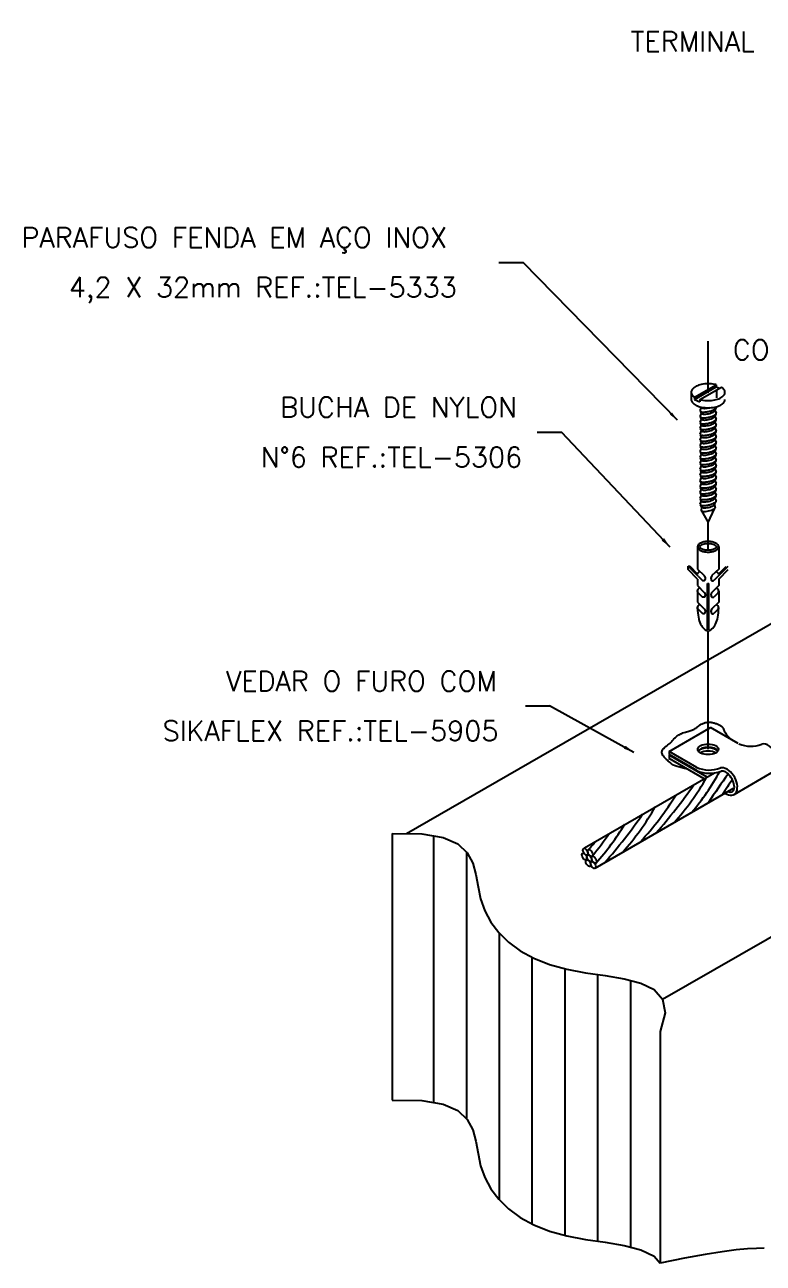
# Model space of a CAD drawing. Header units: millimetres. Extents: x -5924.4 to -5902.9, y -4629.6 to -4614.1.
# Drawn here: x -5924.43 to -5917.03, y -4626.52 to -4614.09 of the extents above; entities that cross this region are included whole.
import ezdxf

# ---------------------------------------------------------------- set-up
doc = ezdxf.new("R2010")
doc.units = ezdxf.units.MM
doc.header["$LTSCALE"] = 10
doc.linetypes.add('DASHDOT', pattern=[1, 0.5, -0.25, 0, -0.25])
doc.layers.add('Termotécnica', color=7, linetype='Continuous')
doc.styles.add('r80', font='romans.shx')

msp = doc.modelspace()

# ---------------------------------------------------------------- linework, layer by layer
at = {"layer": 'Termotécnica', "color": 2}
for p, q in [((-5919.68, -4616.476), (-5919.436, -4616.476)), ((-5917.887, -4618.061), (-5919.436, -4616.476)), ((-5918.036, -4623.871), (-5906.805, -4617.396)), ((-5917.715, -4617.83), (-5917.498, -4617.705)), ((-5917.715, -4617.851), (-5917.498, -4617.726)), ((-5917.662, -4617.854), (-5917.445, -4617.729)), ((-5917.498, -4617.705), (-5917.498, -4617.726)), ((-5917.498, -4617.726), (-5917.465, -4617.74)), ((-5917.749, -4617.779), (-5917.749, -4617.852)), ((-5917.715, -4617.83), (-5917.715, -4617.851)), ((-5917.715, -4617.851), (-5917.662, -4617.875)), ((-5917.662, -4617.854), (-5917.662, -4617.875)), ((-5917.497, -4617.764), (-5917.497, -4617.836)), ((-5917.648, -4617.931), (-5917.663, -4617.966)), ((-5917.648, -4617.99), (-5917.663, -4618.025)), ((-5917.659, -4617.971), (-5917.648, -4617.99)), ((-5917.501, -4617.94), (-5917.513, -4617.961)), ((-5917.513, -4617.961), (-5917.498, -4617.99)), ((-5917.501, -4617.998), (-5917.513, -4618.02)), ((-5917.666, -4620.515), (-5913.395, -4618.053)), ((-5917.648, -4618.049), (-5917.663, -4618.083)), ((-5917.648, -4618.107), (-5917.663, -4618.142)), ((-5917.659, -4618.03), (-5917.648, -4618.049)), ((-5917.659, -4618.089), (-5917.648, -4618.107)), ((-5917.513, -4618.02), (-5917.498, -4618.048)), ((-5917.501, -4618.057), (-5917.513, -4618.079)), ((-5917.513, -4618.079), (-5917.498, -4618.107)), ((-5917.501, -4618.116), (-5917.513, -4618.137)), ((-5919.295, -4618.181), (-5919.051, -4618.181)), ((-5917.962, -4619.334), (-5919.051, -4618.181)), ((-5917.648, -4618.166), (-5917.663, -4618.201)), ((-5917.648, -4618.224), (-5917.663, -4618.259)), ((-5917.659, -4618.147), (-5917.648, -4618.166)), ((-5917.659, -4618.206), (-5917.648, -4618.224)), ((-5917.513, -4618.137), (-5917.498, -4618.166)), ((-5917.501, -4618.174), (-5917.513, -4618.196)), ((-5917.513, -4618.196), (-5917.498, -4618.224)), ((-5917.501, -4618.233), (-5917.513, -4618.254)), ((-5917.648, -4618.283), (-5917.663, -4618.318)), ((-5917.648, -4618.342), (-5917.663, -4618.376)), ((-5917.659, -4618.265), (-5917.648, -4618.283)), ((-5917.659, -4618.323), (-5917.648, -4618.342)), ((-5917.513, -4618.254), (-5917.498, -4618.283)), ((-5917.501, -4618.291), (-5917.513, -4618.313)), ((-5917.513, -4618.313), (-5917.498, -4618.342)), ((-5917.501, -4618.35), (-5917.513, -4618.372)), ((-5917.513, -4618.372), (-5917.498, -4618.4)), ((-5917.648, -4618.4), (-5917.663, -4618.435)), ((-5917.648, -4618.459), (-5917.663, -4618.494)), ((-5917.659, -4618.382), (-5917.648, -4618.4)), ((-5917.659, -4618.441), (-5917.648, -4618.459)), ((-5917.501, -4618.409), (-5917.513, -4618.43)), ((-5917.513, -4618.43), (-5917.498, -4618.459)), ((-5917.501, -4618.467), (-5917.513, -4618.489)), ((-5917.513, -4618.489), (-5917.498, -4618.517)), ((-5917.648, -4618.518), (-5917.663, -4618.552)), ((-5917.648, -4618.576), (-5917.663, -4618.611)), ((-5917.659, -4618.499), (-5917.648, -4618.518)), ((-5917.659, -4618.558), (-5917.648, -4618.576)), ((-5917.659, -4618.616), (-5917.648, -4618.635)), ((-5917.501, -4618.526), (-5917.513, -4618.548)), ((-5917.513, -4618.548), (-5917.498, -4618.576)), ((-5917.501, -4618.585), (-5917.513, -4618.606)), ((-5917.513, -4618.606), (-5917.498, -4618.635)), ((-5917.648, -4618.635), (-5917.663, -4618.67)), ((-5917.648, -4618.694), (-5917.663, -4618.728)), ((-5917.659, -4618.675), (-5917.648, -4618.694)), ((-5917.659, -4618.734), (-5917.648, -4618.752)), ((-5917.501, -4618.643), (-5917.513, -4618.665)), ((-5917.513, -4618.665), (-5917.498, -4618.693)), ((-5917.501, -4618.702), (-5917.513, -4618.724)), ((-5917.513, -4618.724), (-5917.498, -4618.752)), ((-5917.648, -4618.752), (-5917.663, -4618.787)), ((-5917.648, -4618.811), (-5917.663, -4618.846)), ((-5917.648, -4618.869), (-5917.663, -4618.904)), ((-5917.659, -4618.792), (-5917.648, -4618.811)), ((-5917.659, -4618.851), (-5917.648, -4618.869)), ((-5917.501, -4618.761), (-5917.513, -4618.782)), ((-5917.513, -4618.782), (-5917.498, -4618.811)), ((-5917.501, -4618.819), (-5917.513, -4618.841)), ((-5917.513, -4618.841), (-5917.498, -4618.869)), ((-5917.66, -4618.909), (-5917.648, -4618.93)), ((-5917.645, -4618.934), (-5917.65, -4618.965)), ((-5917.645, -4618.971), (-5917.58, -4619.087)), ((-5917.58, -4619.087), (-5917.517, -4618.948)), ((-5917.517, -4618.91), (-5917.509, -4618.935)), ((-5917.513, -4618.901), (-5917.503, -4618.88)), ((-5917.686, -4619.33), (-5917.686, -4619.554)), ((-5917.474, -4619.33), (-5917.474, -4619.554)), ((-5917.78, -4619.56), (-5917.78, -4619.526)), ((-5917.681, -4619.626), (-5917.78, -4619.526)), ((-5917.686, -4619.654), (-5917.78, -4619.56)), ((-5917.686, -4619.604), (-5917.761, -4619.529)), ((-5917.686, -4619.554), (-5917.62, -4619.62)), ((-5917.474, -4619.554), (-5917.541, -4619.62)), ((-5917.48, -4619.626), (-5917.38, -4619.526)), ((-5917.475, -4619.604), (-5917.399, -4619.529)), ((-5917.474, -4619.654), (-5917.38, -4619.56)), ((-5917.686, -4619.654), (-5917.686, -4619.72)), ((-5917.686, -4619.72), (-5917.618, -4619.789)), ((-5917.681, -4619.626), (-5917.637, -4619.669)), ((-5917.586, -4620.171), (-5917.586, -4619.7)), ((-5917.586, -4619.7), (-5917.574, -4619.7)), ((-5917.574, -4620.171), (-5917.574, -4619.7)), ((-5917.474, -4619.72), (-5917.543, -4619.789)), ((-5917.48, -4619.626), (-5917.523, -4619.669)), ((-5917.474, -4619.654), (-5917.474, -4619.72)), ((-5917.686, -4619.775), (-5917.686, -4619.885)), ((-5917.681, -4619.791), (-5917.637, -4619.835)), ((-5917.48, -4619.791), (-5917.523, -4619.835)), ((-5917.474, -4619.775), (-5917.474, -4619.885)), ((-5917.686, -4619.885), (-5917.618, -4619.954)), ((-5917.681, -4619.957), (-5917.637, -4620)), ((-5917.474, -4619.885), (-5917.543, -4619.954)), ((-5917.48, -4619.957), (-5917.523, -4620)), ((-5920.605, -4622.209), (-5917.666, -4620.515)), ((-5919.412, -4620.928), (-5919.169, -4620.928)), ((-5918.324, -4621.394), (-5919.169, -4620.928)), ((-5917.97, -4621.384), (-5917.555, -4621.145)), ((-5917.279, -4621.305), (-5917.555, -4621.145)), ((-5917.693, -4621.544), (-5917.97, -4621.384)), ((-5917.97, -4621.384), (-5917.97, -4621.416)), ((-5917.694, -4621.576), (-5917.97, -4621.416)), ((-5917.97, -4621.423), (-5917.965, -4621.42)), ((-5917.59, -4621.642), (-5917.97, -4621.423)), ((-5917.97, -4621.423), (-5917.97, -4621.455)), ((-5917.618, -4621.658), (-5917.97, -4621.455)), ((-5918.82, -4622.351), (-5917.516, -4621.599)), ((-5917.32, -4621.817), (-5916.906, -4621.577)), ((-5918.713, -4622.555), (-5917.318, -4621.749)), ((-5920.747, -4622.207), (-5920.747, -4624.883)), ((-5918.06, -4624.193), (-5918.06, -4626.52))]:
    msp.add_line(p, q, dxfattribs=at)
at = {"layer": 'Termotécnica', "color": 1, "linetype": 'DASHDOT'}
for p, q in [((-5917.58, -4617.787), (-5917.58, -4617.268)), ((-5917.58, -4619.362), (-5917.58, -4619.087)), ((-5917.58, -4620.649), (-5917.58, -4620.177)), ((-5917.58, -4621.363), (-5917.58, -4620.393))]:
    msp.add_line(p, q, dxfattribs=at)
at = {"layer": 'Termotécnica', "color": 1}
for p, q in [((-5920.333, -4622.231), (-5920.333, -4624.907)), ((-5920.004, -4622.391), (-5920.004, -4625.067)), ((-5919.675, -4623.204), (-5919.675, -4625.88)), ((-5919.346, -4623.449), (-5919.346, -4626.125)), ((-5919.017, -4623.565), (-5919.017, -4626.241)), ((-5918.688, -4623.622), (-5918.688, -4626.299)), ((-5918.358, -4623.682), (-5918.358, -4626.358))]:
    msp.add_line(p, q, dxfattribs=at)
at = {"layer": 'Termotécnica', "color": 2}
for points in [[(-5917.498, -4617.705, 0.016409), (-5917.511, -4617.702, 0.051099), (-5917.58, -4617.695, 0.051099), (-5917.648, -4617.702, 0.064948), (-5917.7, -4617.72, 0.104203), (-5917.739, -4617.751, 0.174705), (-5917.749, -4617.779, 0.174705), (-5917.739, -4617.808, 0.06738), (-5917.715, -4617.83, 0.064948)], [(-5917.411, -4617.779, 0.174705), (-5917.421, -4617.751, 0.06738), (-5917.445, -4617.729, 0.064948)], [(-5917.749, -4617.852, 0.174705), (-5917.739, -4617.88, 0.104203), (-5917.7, -4617.912, 0.064948), (-5917.648, -4617.929, 0.051099), (-5917.58, -4617.936, 0.051099), (-5917.511, -4617.929, 0.064948), (-5917.46, -4617.912, 0.104203), (-5917.421, -4617.88, 0.174705), (-5917.411, -4617.852, 0.174705)], [(-5917.662, -4617.854, 0.016409), (-5917.648, -4617.857, 0.051099), (-5917.58, -4617.864, 0.051099), (-5917.511, -4617.857, 0.064948), (-5917.46, -4617.839, 0.104203), (-5917.421, -4617.808, 0.174705), (-5917.411, -4617.779, 0.174705)], [(-5917.686, -4619.604, -0.122515), (-5917.68, -4619.592, -0.074458), (-5917.663, -4619.577, -0.064948)], [(-5917.475, -4619.604, 0.122515), (-5917.481, -4619.592, 0.074458), (-5917.498, -4619.577, 0.064948)], [(-5917.686, -4619.775, -0.174705), (-5917.68, -4619.757, -0.074458), (-5917.663, -4619.742, -0.064948)], [(-5917.68, -4619.793, -0.174705), (-5917.686, -4619.775, -0.174705)], [(-5917.681, -4619.791, -0.021127), (-5917.682, -4619.79, -0.170198)], [(-5917.474, -4619.775, 0.174705), (-5917.481, -4619.757, 0.074458), (-5917.498, -4619.742, 0.064948)], [(-5917.481, -4619.793, 0.174705), (-5917.474, -4619.775, 0.174705)], [(-5917.48, -4619.791, 0.021127), (-5917.479, -4619.79, 0.170198)], [(-5917.686, -4619.941, -0.174705), (-5917.68, -4619.923, -0.074458), (-5917.663, -4619.908, -0.064948)], [(-5917.686, -4619.937, 0.005298), (-5917.686, -4619.947, 0.048405), (-5917.677, -4620.038, 0.062165), (-5917.655, -4620.106, 0.102796), (-5917.616, -4620.158, 0.153617), (-5917.586, -4620.171, 0.181773)], [(-5917.682, -4619.955, -0.138405), (-5917.686, -4619.941, -0.174705)], [(-5917.681, -4619.957, -0.021127), (-5917.682, -4619.955, -0.170198)], [(-5917.574, -4620.171, 0.153617), (-5917.545, -4620.158, 0.102796), (-5917.505, -4620.106, 0.062165), (-5917.483, -4620.038, 0.048405), (-5917.474, -4619.947, 0.005298), (-5917.475, -4619.937, 0.062165)], [(-5917.474, -4619.941, 0.174705), (-5917.481, -4619.923, 0.074458), (-5917.498, -4619.908, 0.064948)], [(-5917.481, -4619.958, 0.174705), (-5917.474, -4619.941, 0.174705)], [(-5917.48, -4619.957, 0.021127), (-5917.479, -4619.955, 0.170198)]]:
    msp.add_lwpolyline(points, format="xyb", dxfattribs=at)
at = {"layer": 'Termotécnica', "color": 1}
for points in [[(-5917.663, -4617.966, 0.24548), (-5917.657, -4617.972, 0.082009), (-5917.635, -4617.978, 0.04047), (-5917.61, -4617.977, 0.029714), (-5917.575, -4617.972, 0.029714), (-5917.542, -4617.963, 0.04047), (-5917.519, -4617.953, 0.082009), (-5917.5, -4617.939, 0.24548), (-5917.498, -4617.931, 0.24548)], [(-5917.663, -4618.025, 0.24548), (-5917.657, -4618.031, 0.082009), (-5917.635, -4618.036, 0.04047), (-5917.61, -4618.036, 0.029714), (-5917.575, -4618.031, 0.029714), (-5917.542, -4618.022, 0.04047), (-5917.519, -4618.012, 0.082009), (-5917.5, -4617.998, 0.24548), (-5917.498, -4617.99, 0.24548)], [(-5917.648, -4617.931, 0.24548), (-5917.643, -4617.936, 0.082009), (-5917.625, -4617.941, 0.04047), (-5917.604, -4617.941, 0.029714), (-5917.576, -4617.936, 0.013189), (-5917.564, -4617.933, 0.04047)], [(-5917.648, -4617.99, 0.24548), (-5917.643, -4617.995, 0.082009), (-5917.625, -4617.999, 0.04047), (-5917.604, -4617.999, 0.029714), (-5917.576, -4617.995, 0.029714), (-5917.549, -4617.987, 0.04047), (-5917.53, -4617.979, 0.082009), (-5917.515, -4617.968, 0.24548), (-5917.513, -4617.961, 0.24548)], [(-5917.663, -4618.083, 0.24548), (-5917.657, -4618.09, 0.082009), (-5917.635, -4618.095, 0.04047), (-5917.61, -4618.095, 0.029714), (-5917.575, -4618.09, 0.029714), (-5917.542, -4618.08, 0.04047), (-5917.519, -4618.07, 0.082009), (-5917.5, -4618.056, 0.24548), (-5917.498, -4618.048, 0.24548)], [(-5917.663, -4618.142, 0.24548), (-5917.657, -4618.148, 0.082009), (-5917.635, -4618.154, 0.04047), (-5917.61, -4618.153, 0.029714), (-5917.575, -4618.148, 0.029714), (-5917.542, -4618.139, 0.04047), (-5917.519, -4618.129, 0.082009), (-5917.5, -4618.115, 0.24548), (-5917.498, -4618.107, 0.24548)], [(-5917.648, -4618.049, 0.24548), (-5917.643, -4618.054, 0.082009), (-5917.625, -4618.058, 0.04047), (-5917.604, -4618.058, 0.029714), (-5917.576, -4618.054, 0.029714), (-5917.549, -4618.046, 0.04047), (-5917.53, -4618.038, 0.082009), (-5917.515, -4618.026, 0.24548), (-5917.513, -4618.02, 0.24548)], [(-5917.648, -4618.107, 0.24548), (-5917.643, -4618.112, 0.082009), (-5917.625, -4618.117, 0.04047), (-5917.604, -4618.116, 0.029714), (-5917.576, -4618.112, 0.029714), (-5917.549, -4618.105, 0.04047), (-5917.53, -4618.096, 0.082009), (-5917.515, -4618.085, 0.24548), (-5917.513, -4618.079, 0.24548)], [(-5917.663, -4618.201, 0.24548), (-5917.657, -4618.207, 0.082009), (-5917.635, -4618.212, 0.04047), (-5917.61, -4618.212, 0.029714), (-5917.575, -4618.207, 0.029714), (-5917.542, -4618.198, 0.04047), (-5917.519, -4618.188, 0.082009), (-5917.5, -4618.173, 0.24548), (-5917.498, -4618.166, 0.24548)], [(-5917.663, -4618.259, 0.24548), (-5917.657, -4618.265, 0.082009), (-5917.635, -4618.271, 0.04047), (-5917.61, -4618.271, 0.029714), (-5917.575, -4618.265, 0.029714), (-5917.542, -4618.256, 0.04047), (-5917.519, -4618.246, 0.082009), (-5917.5, -4618.232, 0.24548), (-5917.498, -4618.224, 0.24548)], [(-5917.648, -4618.166, 0.24548), (-5917.643, -4618.171, 0.082009), (-5917.625, -4618.175, 0.04047), (-5917.604, -4618.175, 0.029714), (-5917.576, -4618.171, 0.029714), (-5917.549, -4618.163, 0.04047), (-5917.53, -4618.155, 0.082009), (-5917.515, -4618.144, 0.24548), (-5917.513, -4618.137, 0.24548)], [(-5917.648, -4618.224, 0.24548), (-5917.643, -4618.23, 0.082009), (-5917.625, -4618.234, 0.04047), (-5917.604, -4618.234, 0.029714), (-5917.576, -4618.23, 0.029714), (-5917.549, -4618.222, 0.04047), (-5917.53, -4618.214, 0.082009), (-5917.515, -4618.202, 0.24548), (-5917.513, -4618.196, 0.24548)], [(-5917.663, -4618.318, 0.24548), (-5917.657, -4618.324, 0.082009), (-5917.635, -4618.329, 0.04047), (-5917.61, -4618.329, 0.029714), (-5917.575, -4618.324, 0.029714), (-5917.542, -4618.315, 0.04047), (-5917.519, -4618.305, 0.082009), (-5917.5, -4618.291, 0.24548), (-5917.498, -4618.283, 0.24548)], [(-5917.663, -4618.376, 0.24548), (-5917.657, -4618.383, 0.082009), (-5917.635, -4618.388, 0.04047), (-5917.61, -4618.388, 0.029714), (-5917.575, -4618.383, 0.029714), (-5917.542, -4618.374, 0.04047), (-5917.519, -4618.363, 0.082009), (-5917.5, -4618.349, 0.24548), (-5917.498, -4618.342, 0.24548)], [(-5917.648, -4618.283, 0.24548), (-5917.643, -4618.288, 0.082009), (-5917.625, -4618.293, 0.04047), (-5917.604, -4618.292, 0.029714), (-5917.576, -4618.288, 0.029714), (-5917.549, -4618.281, 0.04047), (-5917.53, -4618.272, 0.082009), (-5917.515, -4618.261, 0.24548), (-5917.513, -4618.254, 0.24548)], [(-5917.648, -4618.342, 0.24548), (-5917.643, -4618.347, 0.082009), (-5917.625, -4618.351, 0.04047), (-5917.604, -4618.351, 0.029714), (-5917.576, -4618.347, 0.029714), (-5917.549, -4618.339, 0.04047), (-5917.53, -4618.331, 0.082009), (-5917.515, -4618.32, 0.24548), (-5917.513, -4618.313, 0.24548)], [(-5917.648, -4618.4, 0.24548), (-5917.643, -4618.405, 0.082009), (-5917.625, -4618.41, 0.04047), (-5917.604, -4618.41, 0.029714), (-5917.576, -4618.405, 0.029714), (-5917.549, -4618.398, 0.04047), (-5917.53, -4618.39, 0.082009), (-5917.515, -4618.378, 0.24548), (-5917.513, -4618.372, 0.24548)], [(-5917.663, -4618.435, 0.24548), (-5917.657, -4618.441, 0.082009), (-5917.635, -4618.447, 0.04047), (-5917.61, -4618.447, 0.029714), (-5917.575, -4618.441, 0.029714), (-5917.542, -4618.432, 0.04047), (-5917.519, -4618.422, 0.082009), (-5917.5, -4618.408, 0.24548), (-5917.498, -4618.4, 0.24548)], [(-5917.663, -4618.494, 0.24548), (-5917.657, -4618.5, 0.082009), (-5917.635, -4618.505, 0.04047), (-5917.61, -4618.505, 0.029714), (-5917.575, -4618.5, 0.029714), (-5917.542, -4618.491, 0.04047), (-5917.519, -4618.481, 0.082009), (-5917.5, -4618.467, 0.24548), (-5917.498, -4618.459, 0.24548)], [(-5917.648, -4618.459, 0.24548), (-5917.643, -4618.464, 0.082009), (-5917.625, -4618.469, 0.04047), (-5917.604, -4618.468, 0.029714), (-5917.576, -4618.464, 0.029714), (-5917.549, -4618.457, 0.04047), (-5917.53, -4618.448, 0.082009), (-5917.515, -4618.437, 0.24548), (-5917.513, -4618.43, 0.24548)], [(-5917.648, -4618.518, 0.24548), (-5917.643, -4618.523, 0.082009), (-5917.625, -4618.527, 0.04047), (-5917.604, -4618.527, 0.029714), (-5917.576, -4618.523, 0.029714), (-5917.549, -4618.515, 0.04047), (-5917.53, -4618.507, 0.082009), (-5917.515, -4618.495, 0.24548), (-5917.513, -4618.489, 0.24548)], [(-5917.663, -4618.552, 0.24548), (-5917.657, -4618.559, 0.082009), (-5917.635, -4618.564, 0.04047), (-5917.61, -4618.564, 0.029714), (-5917.575, -4618.559, 0.029714), (-5917.542, -4618.549, 0.04047), (-5917.519, -4618.539, 0.082009), (-5917.5, -4618.525, 0.24548), (-5917.498, -4618.517, 0.24548)], [(-5917.663, -4618.611, 0.24548), (-5917.657, -4618.617, 0.082009), (-5917.635, -4618.623, 0.04047), (-5917.61, -4618.622, 0.029714), (-5917.575, -4618.617, 0.029714), (-5917.542, -4618.608, 0.04047), (-5917.519, -4618.598, 0.082009), (-5917.5, -4618.584, 0.24548), (-5917.498, -4618.576, 0.24548)], [(-5917.648, -4618.576, 0.24548), (-5917.643, -4618.581, 0.082009), (-5917.625, -4618.586, 0.04047), (-5917.604, -4618.586, 0.029714), (-5917.576, -4618.581, 0.029714), (-5917.549, -4618.574, 0.04047), (-5917.53, -4618.566, 0.082009), (-5917.515, -4618.554, 0.24548), (-5917.513, -4618.548, 0.24548)], [(-5917.648, -4618.635, 0.24548), (-5917.643, -4618.64, 0.082009), (-5917.625, -4618.644, 0.04047), (-5917.604, -4618.644, 0.029714), (-5917.576, -4618.64, 0.029714), (-5917.549, -4618.632, 0.04047), (-5917.53, -4618.624, 0.082009), (-5917.515, -4618.613, 0.24548), (-5917.513, -4618.606, 0.24548)], [(-5917.663, -4618.67, 0.24548), (-5917.657, -4618.676, 0.082009), (-5917.635, -4618.681, 0.04047), (-5917.61, -4618.681, 0.029714), (-5917.575, -4618.676, 0.029714), (-5917.542, -4618.667, 0.04047), (-5917.519, -4618.657, 0.082009), (-5917.5, -4618.643, 0.24548), (-5917.498, -4618.635, 0.24548)], [(-5917.663, -4618.728, 0.24548), (-5917.657, -4618.735, 0.082009), (-5917.635, -4618.74, 0.04047), (-5917.61, -4618.74, 0.029714), (-5917.575, -4618.735, 0.029714), (-5917.542, -4618.725, 0.04047), (-5917.519, -4618.715, 0.082009), (-5917.5, -4618.701, 0.24548), (-5917.498, -4618.693, 0.24548)], [(-5917.648, -4618.694, 0.24548), (-5917.643, -4618.699, 0.082009), (-5917.625, -4618.703, 0.04047), (-5917.604, -4618.703, 0.029714), (-5917.576, -4618.699, 0.029714), (-5917.549, -4618.691, 0.04047), (-5917.53, -4618.683, 0.082009), (-5917.515, -4618.671, 0.24548), (-5917.513, -4618.665, 0.24548)], [(-5917.648, -4618.752, 0.24548), (-5917.643, -4618.757, 0.082009), (-5917.625, -4618.762, 0.04047), (-5917.604, -4618.762, 0.029714), (-5917.576, -4618.757, 0.029714), (-5917.549, -4618.75, 0.04047), (-5917.53, -4618.741, 0.082009), (-5917.515, -4618.73, 0.24548), (-5917.513, -4618.724, 0.24548)], [(-5917.663, -4618.787, 0.24548), (-5917.657, -4618.793, 0.082009), (-5917.635, -4618.799, 0.04047), (-5917.61, -4618.798, 0.029714), (-5917.575, -4618.793, 0.029714), (-5917.542, -4618.784, 0.04047), (-5917.519, -4618.774, 0.082009), (-5917.5, -4618.76, 0.24548), (-5917.498, -4618.752, 0.24548)], [(-5917.663, -4618.846, 0.24548), (-5917.657, -4618.852, 0.082009), (-5917.635, -4618.857, 0.04047), (-5917.61, -4618.857, 0.029714), (-5917.575, -4618.852, 0.029714), (-5917.542, -4618.843, 0.04047), (-5917.519, -4618.833, 0.082009), (-5917.5, -4618.818, 0.24548), (-5917.498, -4618.811, 0.24548)], [(-5917.663, -4618.904, 0.24548), (-5917.657, -4618.91, 0.082009), (-5917.635, -4618.916, 0.04047), (-5917.61, -4618.916, 0.029714), (-5917.575, -4618.91, 0.029714), (-5917.542, -4618.901, 0.04047), (-5917.519, -4618.891, 0.082009), (-5917.5, -4618.877, 0.24548), (-5917.498, -4618.869, 0.24548)], [(-5917.648, -4618.811, 0.24548), (-5917.643, -4618.816, 0.082009), (-5917.625, -4618.82, 0.04047), (-5917.604, -4618.82, 0.029714), (-5917.576, -4618.816, 0.029714), (-5917.549, -4618.808, 0.04047), (-5917.53, -4618.8, 0.082009), (-5917.515, -4618.789, 0.24548), (-5917.513, -4618.782, 0.24548)], [(-5917.648, -4618.869, 0.24548), (-5917.643, -4618.875, 0.082009), (-5917.625, -4618.879, 0.04047), (-5917.604, -4618.879, 0.029714), (-5917.576, -4618.875, 0.029714), (-5917.549, -4618.867, 0.04047), (-5917.53, -4618.859, 0.082009), (-5917.515, -4618.847, 0.24548), (-5917.513, -4618.841, 0.24548)], [(-5917.65, -4618.965, 0.24548), (-5917.646, -4618.971, 0.082009), (-5917.626, -4618.975, 0.04047), (-5917.605, -4618.975, 0.029714), (-5917.575, -4618.971, 0.029714), (-5917.547, -4618.963, 0.04047), (-5917.527, -4618.954, 0.082009), (-5917.511, -4618.942, 0.24548), (-5917.509, -4618.935, 0.24548)], [(-5917.648, -4618.93, 0.24548), (-5917.643, -4618.935, 0.082009), (-5917.625, -4618.939, 0.04047), (-5917.604, -4618.939, 0.029714), (-5917.576, -4618.935, 0.029714), (-5917.549, -4618.927, 0.04047), (-5917.53, -4618.919, 0.082009), (-5917.515, -4618.907, 0.24548), (-5917.513, -4618.901, 0.24548)]]:
    msp.add_lwpolyline(points, format="xyb", dxfattribs=at)
at = {"layer": 'Termotécnica', "color": 2}
for points in [[(-5917.474, -4619.33, 0.174705), (-5917.481, -4619.312, 0.104203), (-5917.505, -4619.293, 0.064948), (-5917.538, -4619.282, 0.051099), (-5917.58, -4619.278, 0.051099), (-5917.623, -4619.282, 0.064948), (-5917.655, -4619.293, 0.104203), (-5917.68, -4619.312, 0.174705), (-5917.686, -4619.33, 0.174705), (-5917.68, -4619.348, 0.104203), (-5917.655, -4619.368, 0.064948), (-5917.623, -4619.379, 0.051099), (-5917.58, -4619.383, 0.051099), (-5917.538, -4619.379, 0.064948), (-5917.505, -4619.368, 0.104203), (-5917.481, -4619.348, 0.174705)], [(-5917.496, -4619.33, 0.174705), (-5917.497, -4619.326, 0.104203), (-5917.515, -4619.312, 0.064948), (-5917.542, -4619.303, 0.051099), (-5917.58, -4619.299, 0.051099), (-5917.619, -4619.303, 0.064948), (-5917.646, -4619.312, 0.104203), (-5917.663, -4619.326, 0.174705), (-5917.665, -4619.33, 0.174705), (-5917.663, -4619.335, 0.104203), (-5917.646, -4619.349, 0.064948), (-5917.619, -4619.358, 0.051099), (-5917.58, -4619.362, 0.051099), (-5917.542, -4619.358, 0.064948), (-5917.515, -4619.349, 0.104203), (-5917.497, -4619.335, 0.174705)]]:
    msp.add_lwpolyline(points, format="xyb", close=True, dxfattribs=at)
for points in [[(-5917.78, -4619.526), (-5917.775, -4619.524), (-5917.768, -4619.525), (-5917.761, -4619.529)], [(-5917.62, -4619.62), (-5917.618, -4619.623), (-5917.617, -4619.624), (-5917.616, -4619.626), (-5917.615, -4619.628), (-5917.614, -4619.629), (-5917.614, -4619.63), (-5917.613, -4619.632), (-5917.613, -4619.633), (-5917.612, -4619.634), (-5917.612, -4619.635), (-5917.612, -4619.635), (-5917.611, -4619.636), (-5917.611, -4619.637), (-5917.611, -4619.638), (-5917.611, -4619.639), (-5917.611, -4619.639), (-5917.61, -4619.64), (-5917.61, -4619.641), (-5917.61, -4619.642), (-5917.61, -4619.643), (-5917.61, -4619.644), (-5917.61, -4619.645), (-5917.61, -4619.646), (-5917.61, -4619.647), (-5917.61, -4619.648), (-5917.61, -4619.649), (-5917.61, -4619.65), (-5917.61, -4619.651), (-5917.61, -4619.652), (-5917.611, -4619.653), (-5917.611, -4619.654), (-5917.611, -4619.655), (-5917.611, -4619.656), (-5917.611, -4619.657), (-5917.611, -4619.658), (-5917.612, -4619.659), (-5917.612, -4619.659), (-5917.612, -4619.66), (-5917.612, -4619.661), (-5917.612, -4619.662), (-5917.613, -4619.663), (-5917.613, -4619.664), (-5917.613, -4619.664), (-5917.614, -4619.665), (-5917.614, -4619.666), (-5917.614, -4619.666), (-5917.615, -4619.667), (-5917.615, -4619.668), (-5917.616, -4619.668), (-5917.616, -4619.669), (-5917.616, -4619.669), (-5917.617, -4619.669), (-5917.617, -4619.67), (-5917.618, -4619.67), (-5917.618, -4619.67), (-5917.619, -4619.671), (-5917.619, -4619.671), (-5917.62, -4619.671), (-5917.621, -4619.671), (-5917.621, -4619.671), (-5917.622, -4619.671), (-5917.623, -4619.672), (-5917.623, -4619.672), (-5917.624, -4619.672), (-5917.625, -4619.672), (-5917.626, -4619.672), (-5917.628, -4619.672), (-5917.629, -4619.672), (-5917.631, -4619.671), (-5917.633, -4619.671), (-5917.635, -4619.67), (-5917.637, -4619.669)], [(-5917.541, -4619.62), (-5917.542, -4619.623), (-5917.544, -4619.624), (-5917.545, -4619.626), (-5917.546, -4619.628), (-5917.546, -4619.629), (-5917.547, -4619.63), (-5917.547, -4619.632), (-5917.548, -4619.633), (-5917.548, -4619.634), (-5917.549, -4619.635), (-5917.549, -4619.635), (-5917.549, -4619.636), (-5917.55, -4619.637), (-5917.55, -4619.638), (-5917.55, -4619.639), (-5917.55, -4619.639), (-5917.55, -4619.64), (-5917.55, -4619.641), (-5917.55, -4619.642), (-5917.551, -4619.643), (-5917.551, -4619.644), (-5917.551, -4619.645), (-5917.551, -4619.646), (-5917.551, -4619.647), (-5917.551, -4619.648), (-5917.551, -4619.649), (-5917.55, -4619.65), (-5917.55, -4619.651), (-5917.55, -4619.652), (-5917.55, -4619.653), (-5917.55, -4619.654), (-5917.55, -4619.655), (-5917.55, -4619.656), (-5917.549, -4619.657), (-5917.549, -4619.658), (-5917.549, -4619.659), (-5917.549, -4619.659), (-5917.549, -4619.66), (-5917.549, -4619.661), (-5917.548, -4619.662), (-5917.548, -4619.663), (-5917.548, -4619.664), (-5917.547, -4619.664), (-5917.547, -4619.665), (-5917.547, -4619.666), (-5917.546, -4619.666), (-5917.546, -4619.667), (-5917.546, -4619.668), (-5917.545, -4619.668), (-5917.545, -4619.669), (-5917.544, -4619.669), (-5917.544, -4619.669), (-5917.543, -4619.67), (-5917.543, -4619.67), (-5917.542, -4619.67), (-5917.542, -4619.671), (-5917.541, -4619.671), (-5917.541, -4619.671), (-5917.54, -4619.671), (-5917.539, -4619.671), (-5917.539, -4619.671), (-5917.538, -4619.672), (-5917.537, -4619.672), (-5917.536, -4619.672), (-5917.535, -4619.672), (-5917.534, -4619.672), (-5917.533, -4619.672), (-5917.532, -4619.672), (-5917.53, -4619.671), (-5917.528, -4619.671), (-5917.526, -4619.67), (-5917.523, -4619.669)], [(-5917.62, -4619.786), (-5917.618, -4619.788), (-5917.617, -4619.79), (-5917.616, -4619.791), (-5917.615, -4619.793), (-5917.614, -4619.794), (-5917.614, -4619.796), (-5917.613, -4619.797), (-5917.613, -4619.798), (-5917.612, -4619.799), (-5917.612, -4619.8), (-5917.612, -4619.801), (-5917.611, -4619.801), (-5917.611, -4619.802), (-5917.611, -4619.803), (-5917.611, -4619.804), (-5917.611, -4619.805), (-5917.61, -4619.805), (-5917.61, -4619.806), (-5917.61, -4619.807), (-5917.61, -4619.808), (-5917.61, -4619.809), (-5917.61, -4619.81), (-5917.61, -4619.811), (-5917.61, -4619.812), (-5917.61, -4619.813), (-5917.61, -4619.814), (-5917.61, -4619.815), (-5917.61, -4619.816), (-5917.61, -4619.817), (-5917.611, -4619.818), (-5917.611, -4619.819), (-5917.611, -4619.82), (-5917.611, -4619.821), (-5917.611, -4619.822), (-5917.611, -4619.823), (-5917.612, -4619.824), (-5917.612, -4619.825), (-5917.612, -4619.826), (-5917.612, -4619.826), (-5917.612, -4619.827), (-5917.613, -4619.828), (-5917.613, -4619.829), (-5917.613, -4619.83), (-5917.614, -4619.83), (-5917.614, -4619.831), (-5917.614, -4619.832), (-5917.615, -4619.832), (-5917.615, -4619.833), (-5917.616, -4619.833), (-5917.616, -4619.834), (-5917.616, -4619.834), (-5917.617, -4619.835), (-5917.617, -4619.835), (-5917.618, -4619.835), (-5917.618, -4619.836), (-5917.619, -4619.836), (-5917.619, -4619.836), (-5917.62, -4619.836), (-5917.621, -4619.836), (-5917.621, -4619.837), (-5917.622, -4619.837), (-5917.623, -4619.837), (-5917.623, -4619.837), (-5917.624, -4619.837), (-5917.625, -4619.837), (-5917.626, -4619.837), (-5917.628, -4619.837), (-5917.629, -4619.837), (-5917.631, -4619.837), (-5917.633, -4619.836), (-5917.635, -4619.836), (-5917.637, -4619.835)], [(-5917.541, -4619.786), (-5917.542, -4619.788), (-5917.544, -4619.79), (-5917.545, -4619.791), (-5917.546, -4619.793), (-5917.546, -4619.794), (-5917.547, -4619.796), (-5917.547, -4619.797), (-5917.548, -4619.798), (-5917.548, -4619.799), (-5917.549, -4619.8), (-5917.549, -4619.801), (-5917.549, -4619.801), (-5917.55, -4619.802), (-5917.55, -4619.803), (-5917.55, -4619.804), (-5917.55, -4619.805), (-5917.55, -4619.805), (-5917.55, -4619.806), (-5917.55, -4619.807), (-5917.551, -4619.808), (-5917.551, -4619.809), (-5917.551, -4619.81), (-5917.551, -4619.811), (-5917.551, -4619.812), (-5917.551, -4619.813), (-5917.551, -4619.814), (-5917.55, -4619.815), (-5917.55, -4619.816), (-5917.55, -4619.817), (-5917.55, -4619.818), (-5917.55, -4619.819), (-5917.55, -4619.82), (-5917.55, -4619.821), (-5917.549, -4619.822), (-5917.549, -4619.823), (-5917.549, -4619.824), (-5917.549, -4619.825), (-5917.549, -4619.826), (-5917.549, -4619.826), (-5917.548, -4619.827), (-5917.548, -4619.828), (-5917.548, -4619.829), (-5917.547, -4619.83), (-5917.547, -4619.83), (-5917.547, -4619.831), (-5917.546, -4619.832), (-5917.546, -4619.832), (-5917.546, -4619.833), (-5917.545, -4619.833), (-5917.545, -4619.834), (-5917.544, -4619.834), (-5917.544, -4619.835), (-5917.543, -4619.835), (-5917.543, -4619.835), (-5917.542, -4619.836), (-5917.542, -4619.836), (-5917.541, -4619.836), (-5917.541, -4619.836), (-5917.54, -4619.836), (-5917.539, -4619.837), (-5917.539, -4619.837), (-5917.538, -4619.837), (-5917.537, -4619.837), (-5917.536, -4619.837), (-5917.535, -4619.837), (-5917.534, -4619.837), (-5917.533, -4619.837), (-5917.532, -4619.837), (-5917.53, -4619.837), (-5917.528, -4619.836), (-5917.526, -4619.836), (-5917.523, -4619.835)], [(-5917.62, -4619.951), (-5917.618, -4619.953), (-5917.617, -4619.955), (-5917.616, -4619.957), (-5917.615, -4619.958), (-5917.614, -4619.96), (-5917.614, -4619.961), (-5917.613, -4619.962), (-5917.613, -4619.963), (-5917.612, -4619.964), (-5917.612, -4619.965), (-5917.612, -4619.966), (-5917.611, -4619.967), (-5917.611, -4619.968), (-5917.611, -4619.968), (-5917.611, -4619.969), (-5917.611, -4619.97), (-5917.61, -4619.971), (-5917.61, -4619.972), (-5917.61, -4619.972), (-5917.61, -4619.973), (-5917.61, -4619.974), (-5917.61, -4619.975), (-5917.61, -4619.976), (-5917.61, -4619.977), (-5917.61, -4619.978), (-5917.61, -4619.979), (-5917.61, -4619.98), (-5917.61, -4619.981), (-5917.61, -4619.982), (-5917.611, -4619.983), (-5917.611, -4619.984), (-5917.611, -4619.985), (-5917.611, -4619.986), (-5917.611, -4619.987), (-5917.611, -4619.988), (-5917.612, -4619.989), (-5917.612, -4619.99), (-5917.612, -4619.991), (-5917.612, -4619.992), (-5917.612, -4619.992), (-5917.613, -4619.993), (-5917.613, -4619.994), (-5917.613, -4619.995), (-5917.614, -4619.996), (-5917.614, -4619.996), (-5917.614, -4619.997), (-5917.615, -4619.998), (-5917.615, -4619.998), (-5917.616, -4619.999), (-5917.616, -4619.999), (-5917.616, -4620), (-5917.617, -4620), (-5917.617, -4620), (-5917.618, -4620.001), (-5917.618, -4620.001), (-5917.619, -4620.001), (-5917.619, -4620.001), (-5917.62, -4620.001), (-5917.621, -4620.002), (-5917.621, -4620.002), (-5917.622, -4620.002), (-5917.623, -4620.002), (-5917.623, -4620.002), (-5917.624, -4620.002), (-5917.625, -4620.002), (-5917.626, -4620.002), (-5917.628, -4620.002), (-5917.629, -4620.002), (-5917.631, -4620.002), (-5917.633, -4620.001), (-5917.635, -4620.001), (-5917.637, -4620)], [(-5917.541, -4619.951), (-5917.542, -4619.953), (-5917.544, -4619.955), (-5917.545, -4619.957), (-5917.546, -4619.958), (-5917.546, -4619.96), (-5917.547, -4619.961), (-5917.547, -4619.962), (-5917.548, -4619.963), (-5917.548, -4619.964), (-5917.549, -4619.965), (-5917.549, -4619.966), (-5917.549, -4619.967), (-5917.55, -4619.968), (-5917.55, -4619.968), (-5917.55, -4619.969), (-5917.55, -4619.97), (-5917.55, -4619.971), (-5917.55, -4619.972), (-5917.55, -4619.972), (-5917.551, -4619.973), (-5917.551, -4619.974), (-5917.551, -4619.975), (-5917.551, -4619.976), (-5917.551, -4619.977), (-5917.551, -4619.978), (-5917.551, -4619.979), (-5917.55, -4619.98), (-5917.55, -4619.981), (-5917.55, -4619.982), (-5917.55, -4619.983), (-5917.55, -4619.984), (-5917.55, -4619.985), (-5917.55, -4619.986), (-5917.549, -4619.987), (-5917.549, -4619.988), (-5917.549, -4619.989), (-5917.549, -4619.99), (-5917.549, -4619.991), (-5917.549, -4619.992), (-5917.548, -4619.992), (-5917.548, -4619.993), (-5917.548, -4619.994), (-5917.547, -4619.995), (-5917.547, -4619.996), (-5917.547, -4619.996), (-5917.546, -4619.997), (-5917.546, -4619.998), (-5917.546, -4619.998), (-5917.545, -4619.999), (-5917.545, -4619.999), (-5917.544, -4620), (-5917.544, -4620), (-5917.543, -4620), (-5917.543, -4620.001), (-5917.542, -4620.001), (-5917.542, -4620.001), (-5917.541, -4620.001), (-5917.541, -4620.001), (-5917.54, -4620.002), (-5917.539, -4620.002), (-5917.539, -4620.002), (-5917.538, -4620.002), (-5917.537, -4620.002), (-5917.536, -4620.002), (-5917.535, -4620.002), (-5917.534, -4620.002), (-5917.533, -4620.002), (-5917.532, -4620.002), (-5917.53, -4620.002), (-5917.528, -4620.001), (-5917.526, -4620.001), (-5917.523, -4620)], [(-5920.747, -4622.207), (-5920.451, -4622.211), (-5920.236, -4622.248), (-5920.089, -4622.312), (-5919.995, -4622.4), (-5919.939, -4622.504), (-5919.908, -4622.62), (-5919.886, -4622.742), (-5919.861, -4622.864), (-5919.818, -4622.983), (-5919.758, -4623.096), (-5919.678, -4623.201), (-5919.58, -4623.298), (-5919.463, -4623.384), (-5919.327, -4623.459), (-5919.172, -4623.522), (-5918.998, -4623.57), (-5918.808, -4623.605), (-5918.612, -4623.633), (-5918.423, -4623.665), (-5918.255, -4623.709), (-5918.122, -4623.774), (-5918.036, -4623.871), (-5918.011, -4624.007), (-5918.06, -4624.193)], [(-5920.747, -4624.883), (-5920.451, -4624.887), (-5920.236, -4624.924), (-5920.089, -4624.989), (-5919.995, -4625.076), (-5919.939, -4625.18), (-5919.908, -4625.296), (-5919.886, -4625.418), (-5919.861, -4625.541), (-5919.818, -4625.659), (-5919.758, -4625.772), (-5919.678, -4625.877), (-5919.58, -4625.974), (-5919.463, -4626.061), (-5919.327, -4626.136), (-5919.172, -4626.198), (-5918.998, -4626.246), (-5918.808, -4626.281), (-5918.612, -4626.31), (-5918.423, -4626.341), (-5918.255, -4626.385), (-5918.122, -4626.45), (-5918.06, -4626.52)], [(-5917.019, -4626.369), (-5917.093, -4626.371), (-5917.185, -4626.377), (-5917.299, -4626.387), (-5917.439, -4626.406), (-5917.61, -4626.432), (-5917.816, -4626.47), (-5918.06, -4626.52)]]:
    msp.add_lwpolyline(points, dxfattribs=at)
at = {"layer": 'Termotécnica', "color": 1}
msp.add_lwpolyline([(-5917.785, -4621.562), (-5917.829, -4621.552), (-5917.864, -4621.543), (-5917.891, -4621.535), (-5917.911, -4621.528), (-5917.926, -4621.522), (-5917.937, -4621.515), (-5917.946, -4621.509), (-5917.954, -4621.503), (-5917.962, -4621.496), (-5917.971, -4621.489), (-5917.979, -4621.481), (-5917.988, -4621.473), (-5917.996, -4621.466), (-5918.005, -4621.457), (-5918.013, -4621.449), (-5918.02, -4621.441), (-5918.027, -4621.432), (-5918.033, -4621.424), (-5918.038, -4621.415), (-5918.041, -4621.406), (-5918.044, -4621.398), (-5918.044, -4621.389), (-5918.042, -4621.38), (-5918.039, -4621.371), (-5918.033, -4621.362), (-5918.025, -4621.353), (-5918.016, -4621.344), (-5918.006, -4621.335), (-5917.995, -4621.327), (-5917.984, -4621.319), (-5917.974, -4621.311), (-5917.965, -4621.304), (-5917.957, -4621.298), (-5917.951, -4621.292), (-5917.945, -4621.286), (-5917.941, -4621.281), (-5917.936, -4621.276), (-5917.932, -4621.271), (-5917.928, -4621.266), (-5917.924, -4621.261), (-5917.919, -4621.255), (-5917.913, -4621.249), (-5917.907, -4621.243), (-5917.9, -4621.237), (-5917.893, -4621.231), (-5917.884, -4621.225), (-5917.875, -4621.219), (-5917.865, -4621.214), (-5917.855, -4621.209), (-5917.843, -4621.204), (-5917.832, -4621.199), (-5917.82, -4621.195), (-5917.807, -4621.191), (-5917.796, -4621.187), (-5917.784, -4621.184), (-5917.773, -4621.18), (-5917.763, -4621.177), (-5917.753, -4621.174), (-5917.744, -4621.17), (-5917.736, -4621.167), (-5917.728, -4621.163), (-5917.72, -4621.159), (-5917.712, -4621.154), (-5917.704, -4621.15), (-5917.697, -4621.144), (-5917.689, -4621.139), (-5917.681, -4621.133), (-5917.673, -4621.127), (-5917.666, -4621.122), (-5917.658, -4621.116), (-5917.649, -4621.111), (-5917.641, -4621.107), (-5917.633, -4621.103), (-5917.624, -4621.1), (-5917.616, -4621.097), (-5917.608, -4621.095), (-5917.599, -4621.093), (-5917.591, -4621.092), (-5917.582, -4621.091), (-5917.574, -4621.091), (-5917.566, -4621.091), (-5917.558, -4621.091), (-5917.55, -4621.092), (-5917.543, -4621.093), (-5917.535, -4621.094), (-5917.527, -4621.096), (-5917.52, -4621.098), (-5917.512, -4621.1), (-5917.505, -4621.103), (-5917.497, -4621.105), (-5917.489, -4621.108), (-5917.482, -4621.111), (-5917.475, -4621.115), (-5917.468, -4621.118), (-5917.462, -4621.121), (-5917.456, -4621.125), (-5917.451, -4621.128), (-5917.446, -4621.132), (-5917.441, -4621.135), (-5917.437, -4621.14), (-5917.434, -4621.144), (-5917.43, -4621.149), (-5917.427, -4621.155), (-5917.424, -4621.161), (-5917.421, -4621.169), (-5917.418, -4621.177), (-5917.413, -4621.187), (-5917.407, -4621.198), (-5917.398, -4621.211), (-5917.386, -4621.226), (-5917.37, -4621.244), (-5917.35, -4621.264)], dxfattribs=at)
at = {"layer": 'Termotécnica', "color": 2}
for centre, radius, start, end in [((-5917.154, -4621.023), 0.309, 247.7969, 291.2276), ((-5917.568, -4621.266), 0.305, 245.7672, 291.3376), ((-5917.564, -4621.278), 0.325, 246.4857, 290.4588)]:
    msp.add_arc(centre, radius, start, end, dxfattribs=at)
at = {"layer": 'Termotécnica', "color": 1}
for centre, radius, start, end in [((-5919.7, -4620.347), 2.558, 319.8976, 331.025), ((-5922.314, -4618.514), 5.599, 318.8206, 325.0904), ((-5919.916, -4620.317), 2.674, 318.2297, 330.2171), ((-5913.774, -4624.292), 4.492, 143.3593, 147.7868), ((-5913.634, -4624.21), 4.492, 145.5112, 147.7868), ((-5920.78, -4620.006), 3.403, 317.8035, 327.8265), ((-5920.431, -4620.613), 2.674, 318.2297, 330.2171), ((-5922.829, -4618.811), 5.599, 318.8206, 325.0904), ((-5923.116, -4618.979), 5.575, 321.7551, 324.602), ((-5920.746, -4620.676), 2.74, 318.1414, 328.3187), ((-5920.216, -4621.023), 1.969, 316.7715, 320.1887)]:
    msp.add_arc(centre, radius, start, end, dxfattribs=at)
at = {"layer": 'Termotécnica', "color": 2}
for centre, major_axis in [((-5917.58, -4621.363), (0.104, 0)), ((-5918.82, -4622.439), (-0.0192, 0.0333)), ((-5918.81, -4622.39), (-0.0192, 0.0333)), ((-5918.782, -4622.505), (-0.0192, 0.0333)), ((-5918.772, -4622.456), (-0.0192, 0.0333)), ((-5918.762, -4622.404), (-0.0192, 0.0333)), ((-5918.724, -4622.471), (-0.0192, 0.0333)), ((-5918.733, -4622.523), (-0.0192, 0.0333))]:
    msp.add_ellipse(centre, major_axis=major_axis, ratio=0.509483, dxfattribs=at)
for centre, major_axis, ratio, start_param, end_param in [((-5917.58, -4621.395), (-0.104, 0), 0.509483, 3.446392, 5.981093), ((-5917.58, -4621.402), (-0.104, 0), 0.509483, 3.513376, 5.911341), ((-5916.981, -4621.447), (-0.075, 0.13), 0.613222, 3.119686, 6.12017), ((-5917.58, -4621.434), (-0.104, 0), 0.509483, 3.869331, 5.556419), ((-5917.396, -4621.686), (-0.075, 0.13), 0.613222, 2.249611, 6.12017), ((-5917.395, -4621.687), (-0.059, 0.102), 0.509483, 2.479183, 6.206799)]:
    msp.add_ellipse(centre, major_axis=major_axis, ratio=ratio, start_param=start_param, end_param=end_param, dxfattribs=at)
for points in [[(-5917.941, -4617.983), (-5917.964, -4618.004), (-5917.887, -4618.061)], [(-5918.021, -4619.244), (-5918.047, -4619.268), (-5917.962, -4619.334)], [(-5918.407, -4621.327), (-5918.425, -4621.357), (-5918.324, -4621.394)]]:
    msp.add_solid(points, dxfattribs=at)

# ---------------------------------------------------------------- texts
at = {"layer": 'Termotécnica', "color": 2, "style": 'r80'}
for s, p in [('TERMINAL  AÉREO H=25cm', (-5918.356, -4614.359)), ('PARAFUSO FENDA EM AÇO INOX', (-5924.467, -4616.327)), ('4,2 X 32mm REF.:TEL-5333', (-5923.991, -4616.826)), ('CONECTOR MINI-GAR', (-5917.332, -4617.454)), ('BUCHA DE NYLON', (-5921.871, -4618.03)), ('N%%D6 REF.:TEL-5306', (-5922.067, -4618.531)), ('VEDAR O FURO COM ', (-5922.416, -4620.778)), ('SIKAFLEX REF.:TEL-5905', (-5923.051, -4621.278))]:
    msp.add_text(s, height=0.2, dxfattribs=at).set_placement(p)

doc.saveas('drawing.dxf')
